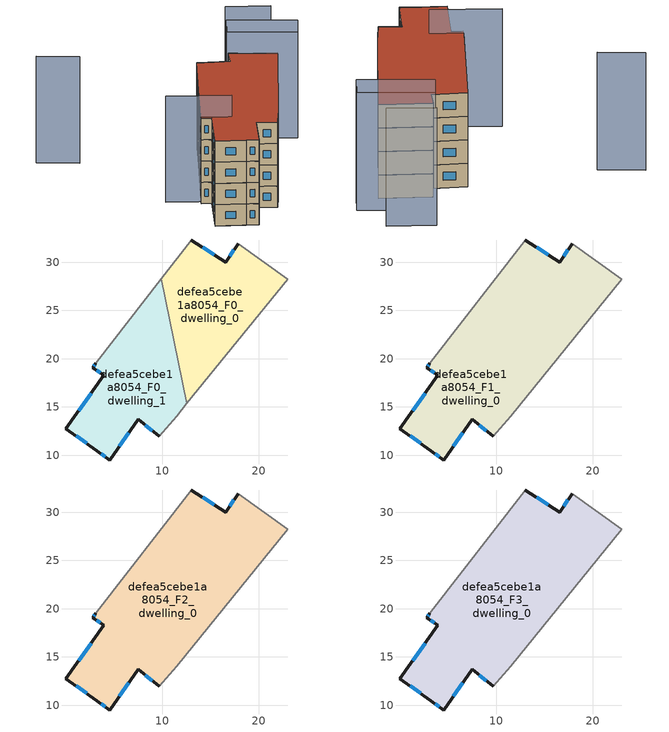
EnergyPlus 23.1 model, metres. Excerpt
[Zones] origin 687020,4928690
defea5cebe1a8054_F0_dwelling_0
 floor ground (EU_floor_Construction): 12.56,15.39 22.98,28.21 17.86,31.92 16.57,30 12.99,32.3 9.9,28.29 z0
 wall outside (EU_wall_Construction): 12.99,32.3 16.57,30 17.86,31.92 z0:3
 wall adiabatic (EU_wall_Construction): 17.86,31.92 22.98,28.21 12.56,15.39 / 9.9,28.29 12.99,32.3 z0:3
 wall to defea5cebe1a8054_F0_dwelling_1 (EU_wall_Construction): 12.56,15.39 9.9,28.29 z0:3
 window (EU_Window_Construction): 17,30.64 17.44,31.29 / 14.19,31.54 15.38,30.77 z1:2
defea5cebe1a8054_F0_dwelling_1
 floor ground (EU_floor_Construction): 9.69,11.97 11.47,14.06 12.56,15.39 9.9,28.29 3.12,19.51 2.81,19.06 3.94,18.28 0.02,12.75 3.22,10.48 4.54,9.5 7.49,13.7 z0
 wall outside (EU_wall_Construction): 9.69,11.97 7.49,13.7 4.54,9.5 3.22,10.48 0.02,12.75 3.94,18.28 2.81,19.06 3.12,19.51 z0:3
 wall adiabatic (EU_wall_Construction): 3.12,19.51 9.9,28.29 / 12.56,15.39 11.47,14.06 9.69,11.97 z0:3
 window (EU_Window_Construction): 4.1,9.82 3.66,10.15 / 2.16,11.23 1.08,11.99 / 1.32,14.59 2.64,16.43 / 3.57,18.54 3.18,18.8 / 2.91,19.21 3.02,19.36 / 8.96,12.54 8.23,13.12 / 6.51,12.3 5.52,10.9 z1:2
defea5cebe1a8054_F1_dwelling_0
 floor to defea5cebe1a8054_F0_dwelling_0 (EU_floor_Construction): 12.56,15.39 22.98,28.21 17.86,31.92 16.57,30 12.99,32.3 9.9,28.29 z3
 floor to defea5cebe1a8054_F0_dwelling_1 (EU_floor_Construction): 9.69,11.97 11.47,14.06 12.56,15.39 9.9,28.29 3.12,19.51 2.8,19.06 3.94,18.28 0.01,12.75 3.22,10.48 4.53,9.5 7.49,13.7 z3
 wall outside (EU_wall_Construction): 12.99,32.3 16.57,30 17.86,31.92 / 9.69,11.97 7.49,13.7 4.54,9.5 3.22,10.48 0.02,12.75 3.94,18.28 2.81,19.06 3.12,19.51 z3:6
 wall adiabatic (EU_wall_Construction): 3.12,19.51 12.99,32.3 / 17.86,31.92 22.98,28.21 11.47,14.06 9.69,11.97 z3:6
 window (EU_Window_Construction): 6.51,12.3 5.52,10.9 / 4.1,9.82 3.66,10.15 / 2.16,11.23 1.08,11.99 / 1.32,14.59 2.64,16.43 / 3.57,18.54 3.18,18.8 / 2.91,19.21 3.02,19.36 / 14.19,31.54 15.38,30.77 / 17,30.64 17.44,31.29 / 8.96,12.54 8.23,13.12 z4:5
defea5cebe1a8054_F2_dwelling_0
 floor to defea5cebe1a8054_F1_dwelling_0 (EU_floor_Construction): 11.47,14.06 22.98,28.21 17.86,31.92 16.57,30 12.99,32.3 3.12,19.51 2.8,19.06 3.94,18.28 0.01,12.75 3.22,10.48 4.53,9.5 7.49,13.7 9.69,11.97 z6
 wall outside (EU_wall_Construction): 12.99,32.3 16.57,30 17.86,31.92 / 9.69,11.97 7.49,13.7 4.54,9.5 3.22,10.48 0.02,12.75 3.94,18.28 2.81,19.06 3.12,19.51 z6:9
 wall adiabatic (EU_wall_Construction): 3.12,19.51 12.99,32.3 / 17.86,31.92 22.98,28.21 11.47,14.06 9.69,11.97 z6:9
 window (EU_Window_Construction): 6.51,12.3 5.52,10.9 / 4.1,9.82 3.66,10.15 / 2.16,11.23 1.08,11.99 / 1.32,14.59 2.64,16.43 / 3.57,18.54 3.18,18.8 / 2.91,19.21 3.02,19.36 / 14.19,31.54 15.38,30.77 / 17,30.64 17.44,31.29 / 8.96,12.54 8.23,13.12 z7:8
defea5cebe1a8054_F3_dwelling_0
 floor to defea5cebe1a8054_F2_dwelling_0 (EU_floor_Construction): 11.47,14.06 22.98,28.21 17.86,31.92 16.57,30 12.99,32.3 3.12,19.51 2.8,19.06 3.94,18.28 0.01,12.75 3.22,10.48 4.53,9.5 7.49,13.7 9.69,11.97 z9
 wall outside (EU_wall_Construction): 12.99,32.3 16.57,30 17.86,31.92 / 9.69,11.97 7.49,13.7 4.54,9.5 3.22,10.48 0.02,12.75 3.94,18.28 2.81,19.06 3.12,19.51 z9:12
 wall adiabatic (EU_wall_Construction): 3.12,19.51 12.99,32.3 / 17.86,31.92 22.98,28.21 11.47,14.06 9.69,11.97 z9:12
 window (EU_Window_Construction): 6.51,12.3 5.52,10.9 / 4.1,9.82 3.66,10.15 / 2.16,11.23 1.08,11.99 / 1.32,14.59 2.64,16.43 / 3.57,18.54 3.18,18.8 / 2.91,19.21 3.02,19.36 / 14.19,31.54 15.38,30.77 / 17,30.64 17.44,31.29 / 8.96,12.54 8.23,13.12 z10:11
 roof outside (EU_roof_Construction): 22.98,28.21 11.47,14.06 9.69,11.97 7.49,13.7 4.54,9.5 3.22,10.48 0.02,12.75 3.94,18.28 2.81,19.06 3.12,19.51 12.99,32.3 16.57,30 17.86,31.92 z12
shading: 6.29,17.08 -0.41,22.21 / 26.96,34.5 22.34,38.04 / -1.49,38.19 -5.69,41.88 / 24.78,26.37 17.69,32.07 / 17.69,32.07 19.88,34.79 / 19.88,34.79 26.97,29.09 / 26.97,29.09 24.78,26.37 z0:15
[Building]
EU S2 Campaign: North Axis=0; Terrain=City; Solar Distribution=FullExterior
[Site:Location]
Bologna: Latitude=44.5; Longitude=11.25; Time Zone=1; Elevation=37
[SizingPeriod:WeatherFileDays]
AnnualSizingPeriod: Begin Month=1; Begin Day of Month=1; End Month=12; End Day of Month=31; Day of Week for Start Day=Monday; Use Weather File Daylight Saving Period=No; Use Weather File Rain and Snow Indicators=No
[MATERIAL]
EU_InternalMass_Material: Roughness=MediumRough; Thickness=0.1; Conductivity=1; Density=1800; Specific Heat=900; Thermal Absorptance=0.9; Solar Absorptance=0.7; Visible Absorptance=0.7
[MATERIAL:NOMASS] Roughness=MediumRough; Thermal Absorptance=0.9; Solar Absorptance=0.7; Visible Absorptance=0.7
Name | Thermal Resistance
EU_wall_NoMass | 0.937881
EU_roof_NoMass | 0.548572
EU_floor_NoMass | 0.71348
[WINDOWMATERIAL:SIMPLEGLAZINGSYSTEM]
EU_Window_SimpleGlazing: UFactor=4.25633; Solar Heat Gain Coefficient=0.85; Visible Transmittance=0.85
[CONSTRUCTION]
EU_wall_Construction: EU_wall_NoMass
EU_roof_Construction: EU_roof_NoMass
EU_floor_Construction: EU_floor_NoMass
EU_InternalMass_Construction: EU_InternalMass_Material
EU_Window_Construction: EU_Window_SimpleGlazing
[ZONE] Type=1; Multiplier=1; Ceiling Height=autocalculate; Floor Area=autocalculate; Part of Total Floor Area=Yes
Name | Volume
defea5cebe1a8054_F0_dwelling_0 | 341.456
defea5cebe1a8054_F1_dwelling_0 | 682.916
defea5cebe1a8054_F2_dwelling_0; defea5cebe1a8054_F3_dwelling_0 | 682.921
defea5cebe1a8054_F0_dwelling_1 | 341.458
[INTERNALMASS] Construction=EU_InternalMass_Construction
Name | Zone or ZoneList | Surface Area
defea5cebe1a8054_F0_dwelling_0_EU_InternalMass | defea5cebe1a8054_F0_dwelling_0 | 113.819
defea5cebe1a8054_F0_dwelling_1_EU_InternalMass | defea5cebe1a8054_F0_dwelling_1 | 113.82
defea5cebe1a8054_F1_dwelling_0_EU_InternalMass | defea5cebe1a8054_F1_dwelling_0 | 227.64
defea5cebe1a8054_F2_dwelling_0_EU_InternalMass | defea5cebe1a8054_F2_dwelling_0 | 227.64
defea5cebe1a8054_F3_dwelling_0_EU_InternalMass | defea5cebe1a8054_F3_dwelling_0 | 227.64
[OTHEREQUIPMENT] Fuel Type=Electricity; Design Level Calculation Method=Watts/Area; Power per Zone Floor Area=1; Fraction Latent=0; Fraction Radiant=0; Fraction Lost=0; Carbon Dioxide Generation Rate=0; EndUse Subcategory=EU_Step8_InternalGains
Name | Zone or ZoneList or Space or SpaceList | Schedule
EU_Step8_InternalGain_defea5cebe1a8054_F0_dwelling_0_f000 | defea5cebe1a8054_F0_dwelling_0 | EU_Step8_GainSchedule_defea5cebe1a8054_F0_dwelling_0_f000
EU_Step8_InternalGain_defea5cebe1a8054_F0_dwelling_1_f000 | defea5cebe1a8054_F0_dwelling_1 | EU_Step8_GainSchedule_defea5cebe1a8054_F0_dwelling_1_f000
EU_Step8_InternalGain_defea5cebe1a8054_F1_dwelling_0_f000 | defea5cebe1a8054_F1_dwelling_0 | EU_Step8_GainSchedule_defea5cebe1a8054_F1_dwelling_0_f000
EU_Step8_InternalGain_defea5cebe1a8054_F2_dwelling_0_f000 | defea5cebe1a8054_F2_dwelling_0 | EU_Step8_GainSchedule_defea5cebe1a8054_F2_dwelling_0_f000
EU_Step8_InternalGain_defea5cebe1a8054_F3_dwelling_0_f000 | defea5cebe1a8054_F3_dwelling_0 | EU_Step8_GainSchedule_defea5cebe1a8054_F3_dwelling_0_f000
[ZONEVENTILATION:DESIGNFLOWRATE] Schedule=EU_AlwaysOn; Design Flow Rate Calculation Method=AirChanges/Hour; Air Changes per Hour=0.687892; Ventilation Type=Natural; Fan Pressure Rise=0; Fan Total Efficiency=1; Constant Term Coefficient=1; Temperature Term Coefficient=0; Velocity Term Coefficient=0; Velocity Squared Term Coefficient=0; Minimum Indoor Temperature=-100; Maximum Indoor Temperature=100; Delta Temperature=-100; Minimum Outdoor Temperature=-100; Maximum Outdoor Temperature=100; Maximum Wind Speed=40
Name | Zone or ZoneList or Space or SpaceList
EU_ConstantAir_defea5cebe1a8054_F0_dwelling_0 | defea5cebe1a8054_F0_dwelling_0
EU_ConstantAir_defea5cebe1a8054_F0_dwelling_1 | defea5cebe1a8054_F0_dwelling_1
EU_ConstantAir_defea5cebe1a8054_F1_dwelling_0 | defea5cebe1a8054_F1_dwelling_0
EU_ConstantAir_defea5cebe1a8054_F2_dwelling_0 | defea5cebe1a8054_F2_dwelling_0
EU_ConstantAir_defea5cebe1a8054_F3_dwelling_0 | defea5cebe1a8054_F3_dwelling_0
[HVACTEMPLATE:THERMOSTAT] Constant Heating Setpoint=20; Constant Cooling Setpoint=50
EU_HeatOnly_defea5cebe1a8054_F0_dwelling_0; EU_HeatOnly_defea5cebe1a8054_F0_dwelling_1; EU_HeatOnly_defea5cebe1a8054_F1_dwelling_0; EU_HeatOnly_defea5cebe1a8054_F2_dwelling_0; EU_HeatOnly_defea5cebe1a8054_F3_dwelling_0
[HVACTEMPLATE:ZONE:IDEALLOADSAIRSYSTEM] System Availability Schedule=EU_AlwaysOn; Maximum Heating Supply Air Temperature=50; Minimum Cooling Supply Air Temperature=13; Maximum Heating Supply Air Humidity Ratio=0.0156; Minimum Cooling Supply Air Humidity Ratio=0.0077; Heating Limit=NoLimit; Cooling Limit=NoLimit; Heating Availability Schedule=EU_AlwaysOn; Cooling Availability Schedule=EU_CoolingOff; Dehumidification Control Type=ConstantSensibleHeatRatio; Cooling Sensible Heat Ratio=0.7; Dehumidification Setpoint=60; Humidification Control Type=None; Humidification Setpoint=30; Outdoor Air Method=None; Outdoor Air Flow Rate per Person=0.00944; Outdoor Air Flow Rate per Zone Floor Area=0; Outdoor Air Flow Rate per Zone=0; Demand Controlled Ventilation Type=None; Outdoor Air Economizer Type=NoEconomizer; Heat Recovery Type=None; Sensible Heat Recovery Effectiveness=0.7; Latent Heat Recovery Effectiveness=0.65
Name | Template Thermostat
defea5cebe1a8054_F0_dwelling_0 | EU_HeatOnly_defea5cebe1a8054_F0_dwelling_0
defea5cebe1a8054_F0_dwelling_1 | EU_HeatOnly_defea5cebe1a8054_F0_dwelling_1
defea5cebe1a8054_F1_dwelling_0 | EU_HeatOnly_defea5cebe1a8054_F1_dwelling_0
defea5cebe1a8054_F2_dwelling_0 | EU_HeatOnly_defea5cebe1a8054_F2_dwelling_0
defea5cebe1a8054_F3_dwelling_0 | EU_HeatOnly_defea5cebe1a8054_F3_dwelling_0
[SIZING:ZONE] Zone Cooling Design Supply Air Temperature Input Method=SupplyAirTemperature; Zone Cooling Design Supply Air Temperature=13; Zone Heating Design Supply Air Temperature Input Method=SupplyAirTemperature; Zone Heating Design Supply Air Temperature=50; Zone Cooling Design Supply Air Humidity Ratio=0.008; Zone Heating Design Supply Air Humidity Ratio=0.008; Cooling Design Air Flow Method=DesignDay; Cooling Design Air Flow Rate=0; Cooling Minimum Air Flow per Zone Floor Area=0.000762; Cooling Minimum Air Flow=0; Cooling Minimum Air Flow Fraction=0.2; Heating Design Air Flow Method=DesignDay; Heating Design Air Flow Rate=0; Heating Maximum Air Flow per Zone Floor Area=0.002032; Heating Maximum Air Flow=0.141576; Heating Maximum Air Flow Fraction=0.3; Account for Dedicated Outdoor Air System=No; Dedicated Outdoor Air System Control Strategy=NeutralSupplyAir; Dedicated Outdoor Air Low Setpoint Temperature for Design=autosize; Dedicated Outdoor Air High Setpoint Temperature for Design=autosize; Zone Load Sizing Method=Sensible Load Only No Latent Load; Zone Latent Cooling Design Supply Air Humidity Ratio Input Method=HumidityRatioDifference; Zone Cooling Design Supply Air Humidity Ratio Difference=0.005; Zone Latent Heating Design Supply Air Humidity Ratio Input Method=HumidityRatioDifference; Zone Humidification Design Supply Air Humidity Ratio Difference=0.005
defea5cebe1a8054_F0_dwelling_0; defea5cebe1a8054_F0_dwelling_1; defea5cebe1a8054_F1_dwelling_0; defea5cebe1a8054_F2_dwelling_0; defea5cebe1a8054_F3_dwelling_0
[SCHEDULE:CONSTANT]
Name | Hourly Value
EU_AlwaysOn | 1
EU_CoolingOff | 0
[SCHEDULE:FILE] Column Number=1; Rows to Skip at Top=0; Number of Hours of Data=8760; Column Separator=Comma; Interpolate to Timestep=No; Minutes per Item=60; Adjust Schedule for Daylight Savings=Yes
Name | File
EU_Step8_GainSchedule_defea5cebe1a8054_F0_dwelling_0_f000 | ../../schedules/defea5cebe1a8054/defea5cebe1a8054_F0_dwelling_0_f000_gain.csv
EU_Step8_GainSchedule_defea5cebe1a8054_F0_dwelling_1_f000 | ../../schedules/defea5cebe1a8054/defea5cebe1a8054_F0_dwelling_1_f000_gain.csv
EU_Step8_GainSchedule_defea5cebe1a8054_F1_dwelling_0_f000 | ../../schedules/defea5cebe1a8054/defea5cebe1a8054_F1_dwelling_0_f000_gain.csv
EU_Step8_GainSchedule_defea5cebe1a8054_F2_dwelling_0_f000 | ../../schedules/defea5cebe1a8054/defea5cebe1a8054_F2_dwelling_0_f000_gain.csv
EU_Step8_GainSchedule_defea5cebe1a8054_F3_dwelling_0_f000 | ../../schedules/defea5cebe1a8054/defea5cebe1a8054_F3_dwelling_0_f000_gain.csv
